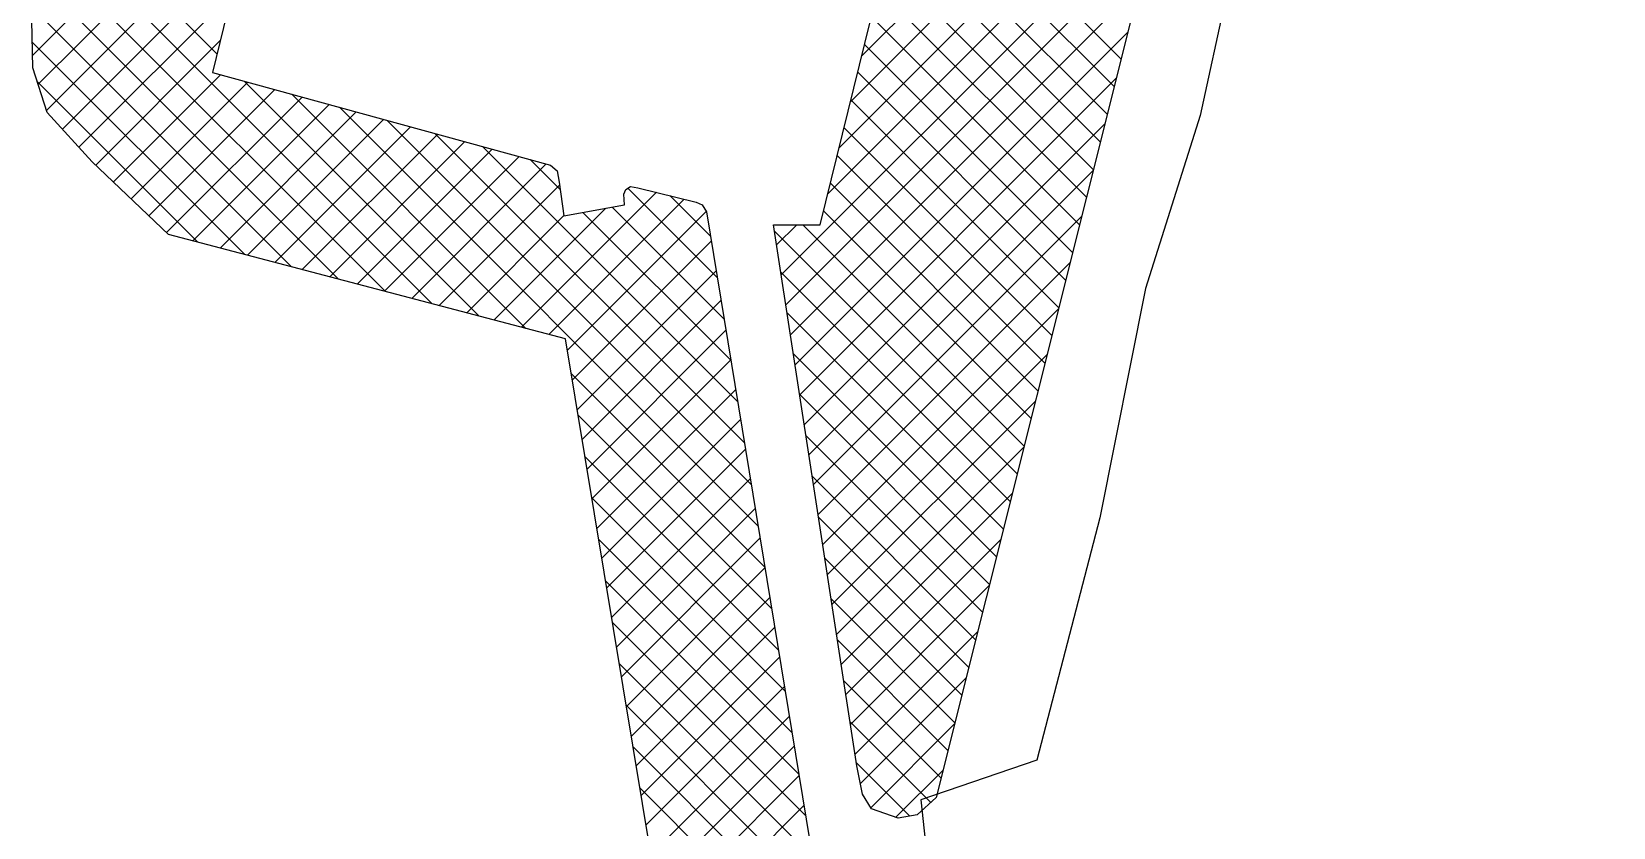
# Model space of a CAD drawing. Header units: metres. Extents: x 267365 to 277461, y 2088854 to 2108025.
# Drawn here: x 272448 to 273270, y 2095058 to 2095471 of the extents above; entities that cross this region are included whole.
import ezdxf

# ---------------------------------------------------------------- set-up
doc = ezdxf.new("R2010")
doc.units = ezdxf.units.M
doc.layers.add('PORT', color=5, linetype='Continuous')
doc.layers.add('village', color=3, linetype='Continuous')

msp = doc.modelspace()

# ---------------------------------------------------------------- linework, layer by layer
at = {"layer": 'PORT'}
for p, q in [((272857.68, 2095370.61), (273131.57, 2096479.38)), ((273270.19, 2096480.51), (272918, 2095073.21)), ((272729.77, 2096212.77), (272542.03, 2095449.66)), ((272448.71, 2095452.13), (272448.15, 2095484.95)), ((272456.29, 2095428.84), (272448.71, 2095452.13)), ((272542.03, 2095449.66), (272717.73, 2095401.53)), ((272479.6, 2095403.3), (272456.29, 2095428.84)), ((272519.24, 2095365.49), (272479.6, 2095403.3)), ((272717.73, 2095401.53), (272721.06, 2095398.52)), ((272721.06, 2095398.52), (272722.14, 2095392.73)), ((272722.14, 2095392.73), (272724.61, 2095375.23)), ((272756.73, 2095388.97), (272759.2, 2095390.47)), ((272759.2, 2095390.47), (272762.96, 2095389.83)), ((272762.96, 2095389.83), (272793.37, 2095382.39)), ((272755.76, 2095386.39), (272756.73, 2095388.97)), ((272756.08, 2095380.92), (272755.76, 2095386.39)), ((272793.37, 2095382.39), (272796.5, 2095381)), ((272724.61, 2095375.23), (272756.08, 2095380.92)), ((272796.5, 2095381), (272798.65, 2095377.23)), ((272798.65, 2095377.23), (272965.49, 2094360.39)), ((272725.39, 2095311.41), (272519.24, 2095365.49)), ((272876.71, 2095089.54), (272833.52, 2095370.61)), ((272833.52, 2095370.61), (272857.68, 2095370.61)), ((272809.04, 2094807.64), (272725.39, 2095311.41)), ((272879.72, 2095074.93), (272876.71, 2095089.54)), ((272884.46, 2095067.19), (272879.72, 2095074.93)), ((272918, 2095073.21), (272908.11, 2095064.18)), ((272898.22, 2095062.46), (272884.46, 2095067.19)), ((272908.11, 2095064.18), (272898.22, 2095062.46))]:
    msp.add_line(p, q, dxfattribs=at)
at = {"layer": 'PORT', "linetype": 'Continuous'}
for p, q in [((272879.33, 2095458.23), (273059.43, 2095638.33)), ((272873.43, 2095434.37), (273053.43, 2095614.37)), ((272867.54, 2095410.52), (273047.44, 2095590.42)), ((272448.6, 2095458.56), (272575.41, 2095585.37)), ((272861.65, 2095386.67), (273041.44, 2095566.46)), ((273013.98, 2095456.73), (272905.7, 2095565.01)), ((272451.52, 2095443.51), (272569.55, 2095561.55)), ((273010.39, 2095442.36), (272902.15, 2095550.6)), ((272455.93, 2095429.96), (272563.69, 2095537.73)), ((272544.41, 2095459.33), (272459.97, 2095543.77)), ((272837.52, 2095344.58), (273035.45, 2095542.51)), ((273006.79, 2095428), (272898.59, 2095536.2)), ((272656.22, 2095329.56), (272456.96, 2095528.81)), ((273003.2, 2095413.63), (272895.03, 2095521.8)), ((272631.87, 2095335.94), (272453.96, 2095513.86)), ((272464.15, 2095420.22), (272557.83, 2095513.9)), ((272839.92, 2095329.01), (273029.45, 2095518.55)), ((272999.6, 2095399.27), (272891.47, 2095507.4)), ((272607.52, 2095342.33), (272450.96, 2095498.9)), ((272472.72, 2095410.83), (272551.97, 2095490.08)), ((272842.31, 2095313.45), (273023.46, 2095494.6)), ((272996.01, 2095384.9), (272887.91, 2095492.99)), ((272583.18, 2095348.72), (272448.17, 2095483.72)), ((272992.41, 2095370.54), (272884.36, 2095478.59)), ((272558.83, 2095355.1), (272448.49, 2095465.45)), ((272481.42, 2095401.57), (272546.11, 2095466.26)), ((272844.7, 2095297.88), (273017.46, 2095470.64)), ((272988.82, 2095356.17), (272880.8, 2095464.19)), ((272490.61, 2095392.8), (272546.3, 2095448.49)), ((272985.22, 2095341.8), (272877.24, 2095449.78)), ((272534.48, 2095361.49), (272451.06, 2095444.91)), ((272499.8, 2095384.03), (272560.4, 2095444.63)), ((272508.99, 2095375.26), (272574.5, 2095440.77)), ((272680.57, 2095323.17), (272558.62, 2095445.12)), ((272847.09, 2095282.31), (273011.47, 2095446.68)), ((272518.19, 2095366.5), (272588.6, 2095436.91)), ((272531.84, 2095362.18), (272602.7, 2095433.04)), ((272704.91, 2095316.78), (272583.36, 2095438.34)), ((272825.39, 2095214.27), (272608.09, 2095431.57)), ((272981.63, 2095327.44), (272873.68, 2095435.38)), ((272546.06, 2095358.45), (272616.79, 2095429.18)), ((272560.29, 2095354.72), (272630.89, 2095425.32)), ((272821.86, 2095235.76), (272632.83, 2095424.79)), ((272849.48, 2095266.74), (273005.47, 2095422.73)), ((272574.52, 2095350.99), (272644.99, 2095421.46)), ((272588.75, 2095347.26), (272659.09, 2095417.59)), ((272818.34, 2095257.24), (272657.57, 2095418.01)), ((272978.03, 2095313.07), (272870.13, 2095420.98)), ((272602.98, 2095343.52), (272673.19, 2095413.73)), ((272617.21, 2095339.79), (272687.29, 2095409.87)), ((272631.43, 2095336.06), (272701.38, 2095406.01)), ((272814.81, 2095278.73), (272682.3, 2095411.24)), ((272974.44, 2095298.71), (272866.57, 2095406.58)), ((272645.66, 2095332.33), (272715.48, 2095402.15)), ((272722.69, 2095388.81), (272707.04, 2095404.46)), ((272851.88, 2095251.17), (272999.48, 2095398.77)), ((272659.89, 2095328.59), (272722.37, 2095391.07)), ((272804.23, 2095343.19), (272757.8, 2095389.62)), ((272970.84, 2095284.34), (272863.01, 2095392.17)), ((272702.58, 2095317.4), (272772.64, 2095387.46)), ((272716.8, 2095313.67), (272787.07, 2095383.93)), ((272800.71, 2095364.67), (272779.63, 2095385.75)), ((272674.12, 2095324.86), (272724.59, 2095375.33)), ((272688.35, 2095321.13), (272746.38, 2095379.17)), ((272726.4, 2095305.31), (272798.53, 2095377.43)), ((272811.28, 2095300.21), (272734.48, 2095377.02)), ((272807.76, 2095321.7), (272749.69, 2095379.77)), ((272854.27, 2095235.6), (272993.48, 2095374.82)), ((272967.25, 2095269.98), (272859.45, 2095377.77)), ((272960.06, 2095241.25), (272834.04, 2095367.27)), ((272835.13, 2095360.15), (272845.59, 2095370.61)), ((272963.65, 2095255.61), (272848.65, 2095370.61)), ((272728.96, 2095289.9), (272801.13, 2095362.07)), ((272856.66, 2095220.04), (272987.49, 2095350.86)), ((272731.52, 2095274.5), (272803.67, 2095346.65)), ((272956.46, 2095226.88), (272837.3, 2095346.04)), ((272734.08, 2095259.1), (272806.2, 2095331.22)), ((272952.87, 2095212.52), (272840.56, 2095324.82)), ((272859.05, 2095204.47), (272981.49, 2095326.91)), ((272736.63, 2095243.69), (272808.73, 2095315.79)), ((272739.19, 2095228.29), (272811.26, 2095300.36)), ((272949.27, 2095198.15), (272843.82, 2095303.6)), ((272861.45, 2095188.9), (272975.5, 2095302.95)), ((272828.91, 2095192.78), (272728.4, 2095293.3)), ((272741.75, 2095212.89), (272813.79, 2095284.93)), ((272945.68, 2095183.78), (272847.08, 2095282.38)), ((272863.84, 2095173.33), (272969.5, 2095279)), ((272832.44, 2095171.3), (272731.97, 2095271.76)), ((272744.31, 2095197.48), (272816.32, 2095269.5)), ((272942.08, 2095169.42), (272850.34, 2095261.16)), ((272835.96, 2095149.81), (272735.55, 2095250.23)), ((272746.86, 2095182.08), (272818.86, 2095254.07)), ((272866.23, 2095157.76), (272963.51, 2095255.04)), ((272749.42, 2095166.68), (272821.39, 2095238.64)), ((272938.49, 2095155.05), (272853.6, 2095239.94)), ((272839.49, 2095128.33), (272739.13, 2095228.69)), ((272868.62, 2095142.19), (272957.51, 2095231.09)), ((272751.98, 2095151.27), (272823.92, 2095223.21)), ((272934.89, 2095140.69), (272856.86, 2095218.71)), ((272843.01, 2095106.84), (272742.7, 2095207.15)), ((272754.54, 2095135.87), (272826.45, 2095207.79)), ((272871.01, 2095126.63), (272951.52, 2095207.13)), ((272757.09, 2095120.47), (272828.98, 2095192.36)), ((272931.3, 2095126.32), (272860.12, 2095197.49)), ((272846.54, 2095085.35), (272746.28, 2095185.62)), ((272759.65, 2095105.07), (272831.51, 2095176.93)), ((272927.7, 2095111.96), (272863.39, 2095176.27)), ((272873.41, 2095111.06), (272945.52, 2095183.17)), ((272850.07, 2095063.87), (272749.85, 2095164.08)), ((272762.21, 2095089.66), (272834.05, 2095161.5)), ((272924.11, 2095097.59), (272866.65, 2095155.05)), ((272875.8, 2095095.49), (272939.53, 2095159.22)), ((272764.77, 2095074.26), (272836.58, 2095146.07)), ((272853.59, 2095042.38), (272753.43, 2095142.54)), ((272878.61, 2095080.34), (272933.53, 2095135.26)), ((272767.32, 2095058.86), (272839.11, 2095130.64)), ((272920.51, 2095083.23), (272869.91, 2095133.83)), ((272857.12, 2095020.9), (272757, 2095121.01)), ((272769.88, 2095043.45), (272841.64, 2095115.21)), ((272915.16, 2095070.62), (272873.17, 2095112.61)), ((272884.06, 2095067.83), (272927.54, 2095111.31)), ((272860.64, 2094999.41), (272760.58, 2095099.47)), ((272772.44, 2095028.05), (272844.17, 2095099.78)), ((272904.3, 2095063.52), (272876.43, 2095091.39)), ((272897.05, 2095062.86), (272921.54, 2095087.35)), ((272864.17, 2094977.93), (272764.16, 2095077.94)), ((272775, 2095012.65), (272846.7, 2095084.35)), ((272777.55, 2094997.24), (272849.24, 2095068.93))]:
    msp.add_line(p, q, dxfattribs=at)
at = {"layer": 'village', "color": 3}
for p, q in [((273122.13, 2095734.94), (273055.09, 2095427.32)), ((273055.09, 2095427.32), (273026.66, 2095337.43)), ((273026.66, 2095337.43), (273002.95, 2095218.42)), ((273002.95, 2095218.42), (272970.34, 2095092.58)), ((272970.34, 2095092.58), (272909.96, 2095071.94)), ((272909.96, 2095071.94), (272943.85, 2094760.63))]:
    msp.add_line(p, q, dxfattribs=at)

doc.saveas('drawing.dxf')
